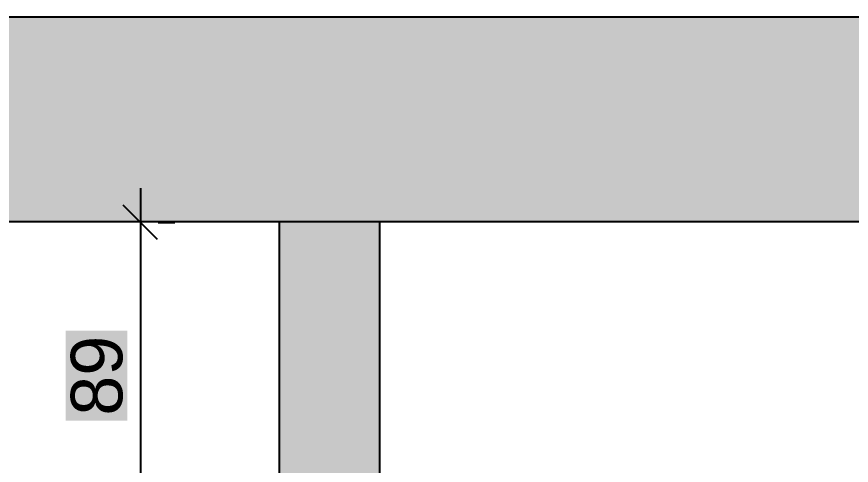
# Model space of a CAD drawing. Header units: millimetres. Extents: x 930 to 6336, y 2219 to 4338.
# Drawn here: x 4911.9 to 5155, y 3675.7 to 3806.5 of the extents above; entities that cross this region are included whole.
import ezdxf

# ---------------------------------------------------------------- set-up
doc = ezdxf.new("R2010")
doc.units = ezdxf.units.MM
doc.layers.add('muri sezionati', color=1, linetype='Continuous')
doc.layers.add('QUOTE', color=3, linetype='Continuous', lineweight=9)
doc.styles.get("Standard").update_dxf_attribs({"font": 'arial.ttf'})
doc.dimstyles.new('ook', dxfattribs={"dimtxt": 15, "dimasz": 10, "dimexe": 10, "dimexo": 10, "dimgap": 5, "dimtad": 1, "dimtoh": 1, "dimdec": 0, "dimzin": 0, "dimdsep": 46, "dimtxsty": 'Standard', "dimblk": 'OBLIQUE', "dimcen": 0.09, "dimdle": 10, "dimclrt": 3, "dimadec": 0, "dimazin": 0, "dimtfac": 1, "dimtdec": 0, "dimtofl": 0, "dimtmove": 0, "dimatfit": 3, "dimldrblk": 'OBLIQUE', "dimfxl": 1, "dimtfill": 2, "dimtfillclr": 250, "dimtolj": 1, "dimtzin": 0, "dimarcsym": 0})

# ---------------------------------------------------------------- blocks, each defined once
blk = doc.blocks.new('_Oblique')
at = {"color": 0, "linetype": 'ByBlock', "lineweight": -2}
blk.add_line((-0.5, -0.5), (0.5, 0.5), dxfattribs=at)
blk = doc.blocks.new('*D52')
at = {"layer": 'Defpoints', "color": 0, "transparency": 16777216}
for p in [(4943.08, 3746.47), (4947.93, 3657.11), (4988.31, 3657.11)]:
    blk.add_point(p, dxfattribs=at)
at = {"layer": 'QUOTE', "color": 0, "lineweight": -2, "transparency": 16777216}
for p, q in [((4947.93, 3756.47), (4947.93, 3647.11)), ((4953.08, 3746.47), (4957.93, 3746.47)), ((4978.31, 3657.11), (4937.93, 3657.11))]:
    blk.add_line(p, q, dxfattribs=at)
at = {"layer": 'QUOTE', "color": 0, "lineweight": -2, "transparency": 16777216, "xscale": 10, "yscale": 10, "zscale": 10}
for p, rotation in [((4947.93, 3746.47), 90), ((4947.93, 3657.11), 270)]:
    blk.add_blockref('_Oblique', p, dxfattribs=dict(at, rotation=rotation))
at = {"layer": 'QUOTE', "color": 3, "transparency": 16777216, "insert": (4935.27, 3701.79), "char_height": 15, "attachment_point": 5, "rotation": 90, "bg_fill": 1, "box_fill_scale": 1.1, "bg_fill_color": 250, "bg_fill_transparency": 0}
blk.add_mtext('\\A1;89', dxfattribs=at)

msp = doc.modelspace()

# ---------------------------------------------------------------- hatches: boundary and pattern name
at = {"layer": 'muri sezionati'}
h = msp.add_hatch(color=256, dxfattribs=at)
h.dxf.hatch_style = 1
h.paths.add_polyline_path([(5362.89, 3806.47), (5362.89, 3806.47), (4173.65, 3806.47), (4147.02, 3746.63), (4553.25, 3746.63), (4553.25, 3771.47), (4673.25, 3771.47), (4673.28, 3746.63), (4702.31, 3746.63), (4702.33, 3771.47), (4822.33, 3771.47), (4822.33, 3746.63), (5362.89, 3746.63)])
h.paths.add_polyline_path([(4387.79, 3746.63), (4357.79, 3746.63), (4357.79, 3657.1), (4387.79, 3657.1)])
h.paths.add_polyline_path([(5017.66, 3746.63), (4988.31, 3746.63), (4988.38, 3657.1), (4998.51, 3657.1), (4998.51, 3657.1), (5008.11, 3657.1), (5017.7, 3657.11)])

# ---------------------------------------------------------------- linework, layer by layer
for p, q in [((4173.65, 3806.47), (5362.89, 3806.47)), ((5362.89, 3746.63), (4147.02, 3746.63)), ((4988.31, 3746.63), (4988.38, 3657.1)), ((5017.7, 3657.11), (5017.66, 3746.63))]:
    msp.add_line(p, q, dxfattribs=at)

# ---------------------------------------------------------------- dimensions: what is measured, and where the dimension line sits
at = {"layer": 'QUOTE'}
dim = msp.add_linear_dim(base=(4947.93, 3657.11), p1=(4943.08, 3746.47), p2=(4988.31, 3657.11), angle=90, dimstyle='ook', dxfattribs=at)
dim.commit()
dim.dimension.update_dxf_attribs({"geometry": '*D52', "text_midpoint": (4935.27, 3701.79)})

doc.saveas('drawing.dxf')
